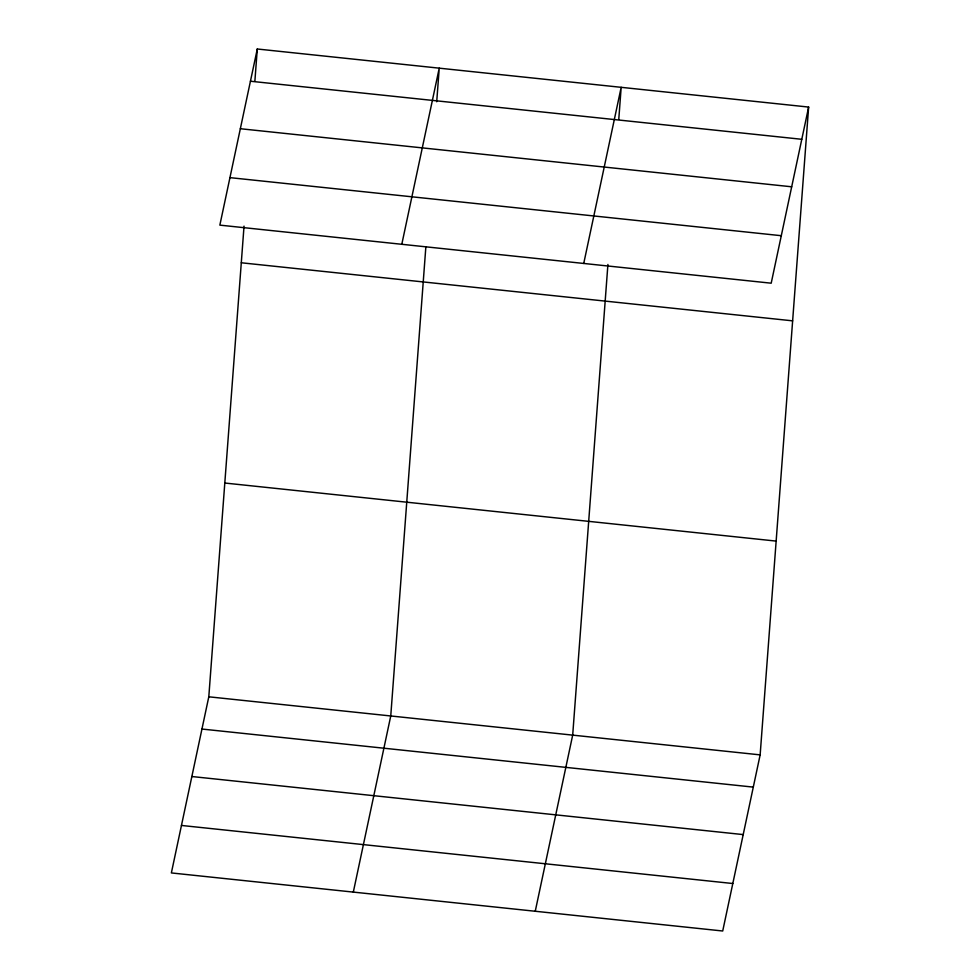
<?xml version="1.0" encoding="UTF-8"?>
<svg xmlns="http://www.w3.org/2000/svg" width="980" height="980" viewBox="0 0 980 980"><rect width="100%" height="100%" fill="white"/><g stroke="black" fill="none" stroke-linecap="round" stroke-linejoin="round"><path stroke-width="1.47" d="M808.635 107.065L771.199 283.196L219.851 225.131L257.287 49L808.635 107.065L760.149 754.87L722.713 931L171.365 872.935L208.801 696.805L244.032 226.135M254.886 81.071L257.287 49M425.859 246.813L390.751 715.976L353.315 892.094M436.713 101.761L439.236 68.159L401.8 244.29M607.918 264.453L572.688 735.135L535.252 911.253M618.772 119.389L621.173 87.318L583.737 263.449M250.439 81.23L801.775 139.295M240.345 128.723L791.681 186.788M229.945 177.637L781.293 235.702M241.288 262.775L792.636 320.84M224.8 483.03L776.148 541.095M208.801 696.805L760.149 754.87M201.954 729.047L753.302 787.111M191.86 776.528L743.208 834.592M181.459 825.454L732.807 883.519"/></g></svg>
